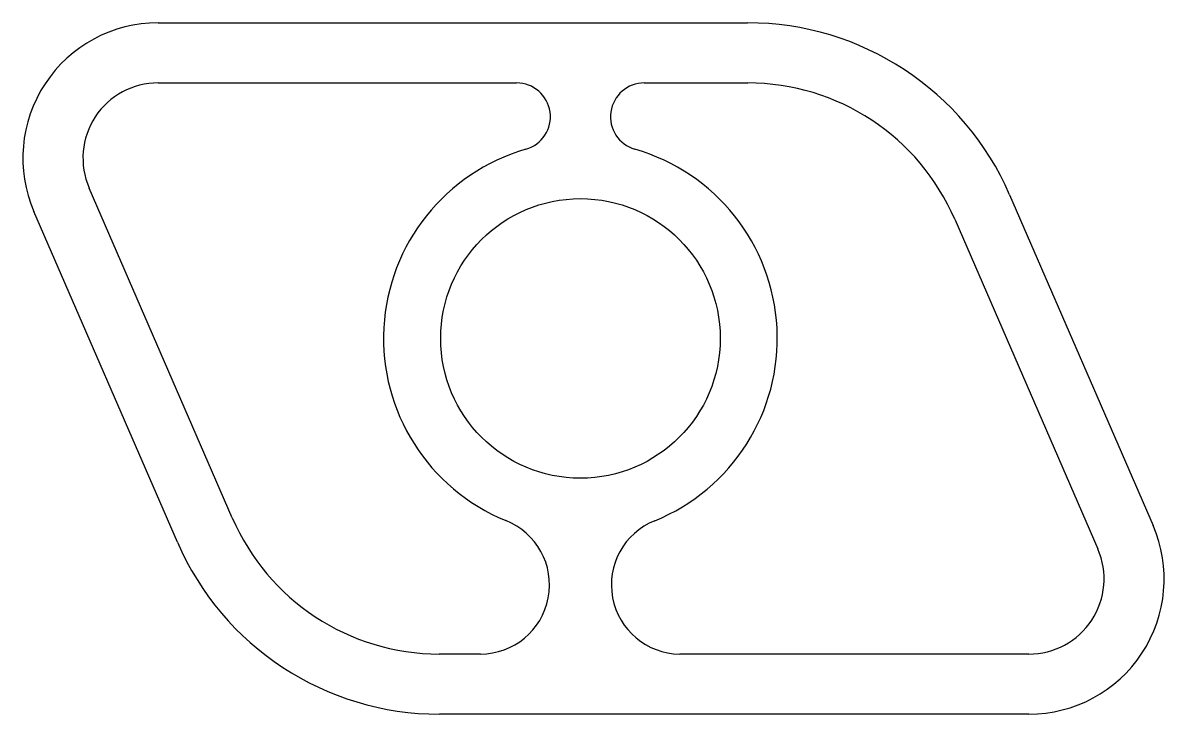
# Model space of a CAD drawing. Extents: x 2184.5 to 2222.5, y 1655.9 to 1678.9.
import ezdxf

# ---------------------------------------------------------------- set-up
doc = ezdxf.new("R2010")
doc.units = 0
doc.layers.get('0').update_dxf_attribs({"linetype": 'CONTINUOUS'})

msp = doc.modelspace()

# ---------------------------------------------------------------- linework, layer by layer
for p, q in [((2189.004, 1678.917), (2208.617, 1678.917)), ((2189.004, 1676.917), (2200.93, 1676.917)), ((2200.93, 1676.917), (2200.93, 1676.917)), ((2205.18, 1676.917), (2208.625, 1676.917)), ((2191.472, 1662.453), (2186.711, 1673.421)), ((2217.331, 1673.199), (2222.107, 1662.196)), ((2189.647, 1661.634), (2184.871, 1672.637)), ((2215.506, 1672.38), (2220.267, 1661.412)), ((2199.726, 1657.917), (2198.353, 1657.917)), ((2217.974, 1657.917), (2206.358, 1657.917)), ((2217.974, 1655.917), (2198.361, 1655.917))]:
    msp.add_line(p, q)
msp.add_circle((2203.055, 1668.417), 4.65)
for centre, radius, start, end in [((2189.004, 1674.417), 4.5, 89.9998, 203.2974), ((2208.617, 1669.417), 9.5, 23.4647, 90), ((2189.004, 1674.417), 2.5, 89.9997, 203.4652), ((2200.93, 1675.792), 1.125, 286.0737, 89.9997), ((2205.179, 1675.792), 1.125, 89.9755, 253.9477), ((2208.617, 1669.417), 7.5, 23.2762, 89.9335), ((2203.055, 1668.417), 6.55, 106.0737, 247.7085), ((2203.055, 1668.417), 6.55, 292.1518, 73.9263), ((2198.361, 1665.417), 7.5, 203.2762, 269.9342), ((2199.726, 1660.217), 2.3, 269.9984, 68.459), ((2206.384, 1660.217), 2.3, 111.9378, 269.3636), ((2217.974, 1660.417), 4.5, 269.9998, 23.2974), ((2198.361, 1665.417), 9.5, 203.4647, 270), ((2217.974, 1660.417), 2.5, 269.9993, 23.4652)]:
    msp.add_arc(centre, radius, start, end)

doc.saveas('drawing.dxf')
